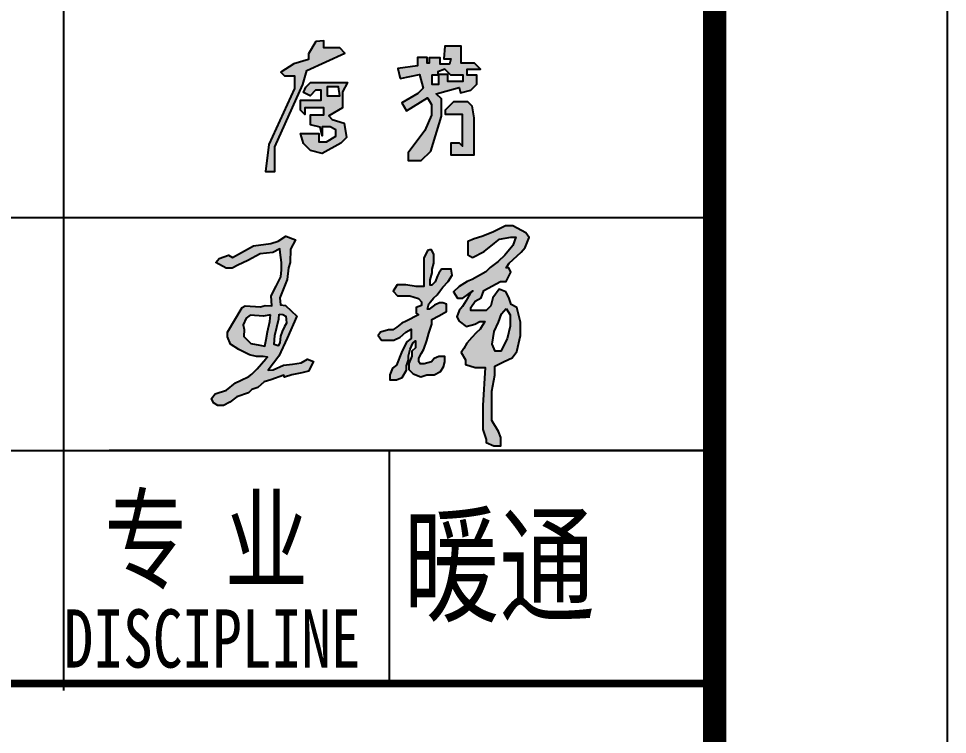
# Model space of a CAD drawing. Extents: x 57238 to 116638, y 270298 to 359907.
# Drawn here: x 112649 to 116638, y 282080 to 285152 of the extents above; entities that cross this region are included whole.
import ezdxf

# ---------------------------------------------------------------- set-up
doc = ezdxf.new("R2010")
doc.units = 0
doc.header["$LTSCALE"] = 1000
doc.header["$MEASUREMENT"] = 0
doc.layers.add('TH_TITLE', color=7, linetype='Continuous')
doc.layers.add('TK', color=126, linetype='Continuous')
doc.styles.add('-宋体', font='', dxfattribs={"width": 0.8})
doc.styles.get('-宋体').set_extended_font_data('SimSun')

# ---------------------------------------------------------------- blocks, each defined once
blk = doc.blocks.new('gfdyrte')
for points in [[(386097.8, -116474.3), (386013.9, -116528.3), (386037.6, -116552.1), (386102.6, -116552.1), (386102.6, -116632.8), (385936.1, -116994.3), (385915.8, -117167.2), (385974.1, -117167.2), (385974.1, -117008.7), (386154.8, -116607.8), (386181.7, -116517.4), (386426, -116405), (386393.6, -116372.6), (386291.3, -116372.6), (386291.3, -116327.4), (386238.7, -116331.9), (386192.8, -116409.4), (386192.8, -116445.9)], [(387183.5, -116800.2), (387183.5, -116931.7), (387183.5, -117004.5), (387162.9, -116983.9), (387111.6, -116983.9), (387111.6, -117061.7), (387257, -117061.7), (387257, -116822.9), (387244.1, -116746.1), (387215.9, -116717.8), (387128, -116717.8), (387074.1, -116771.7), (387074.5, -116800.2)], [(387244.1, -116746.1), (387215.9, -116717.8), (387128, -116717.8), (387074.5, -116800.2), (387253.2, -116800.2)]]:
    blk.add_hatch(color=256).paths.add_polyline_path(points)
h = blk.add_hatch(color=256)
h.paths.add_polyline_path([(386931.4, -116631), (386897.2, -116665.2), (386793.1, -116725.4), (386822.8, -116776.6), (386957.5, -116692.9), (386984.7, -116736.7), (386984.7, -116806.2), (386942, -116903.8), (386833.3, -117048.2), (386833.3, -117097.9), (386918.6, -117097.9), (386979.9, -117036.6), (387047.6, -116812.4), (387047.6, -116700.8), (387015, -116668.3), (387162.4, -116627.8), (387172, -116662.4), (387237, -116644.6), (387276.6, -116605), (387276.6, -116547), (387213.7, -116547), (387213.7, -116508.3), (387300.7, -116508.3), (387262.1, -116469.6), (387174.8, -116469.6), (387174.8, -116376.6), (387174.8, -116360.9), (387071, -116360.9), (387062.6, -116441.9), (387109.4, -116441.9), (387101, -116477.9), (387039.2, -116477.9), (387039.2, -116436.5), (386969.8, -116436.5), (386969.8, -116470.4), (386956.1, -116470.4), (386956.1, -116432.9), (386893.4, -116432.9), (386893.4, -116487.1), (386768.4, -116504), (386782.1, -116569.9), (386906.2, -116544)])
h.paths.add_polyline_path([(386986.6, -116547), (387024.2, -116547), (387024.2, -116526), (387070.5, -116509.4), (387108.1, -116547), (387188, -116547), (387188, -116585.6), (387086.4, -116585.6), (387086.4, -116540.6), (387031.7, -116540.6), (387031.7, -116605.3), (386986.6, -116605.3)], flags=16)
h = blk.add_hatch(color=256)
h.paths.add_polyline_path([(386290.4, -116758.3), (386290.4, -116803.1), (386204.7, -116803.1), (386204.7, -116867.6), (386267.9, -116882.1), (386280.7, -116938.7), (386280.7, -116881.3), (386331.5, -116881.3), (386368.6, -116898.8), (386368.6, -116940.6), (386308, -116977.6), (386259.5, -116977.6), (386259.5, -116923), (386141.1, -116923), (386158.8, -116988.3), (386203.8, -117033.3), (386280.7, -117052.8), (386399.9, -116986.5), (386437, -116949.4), (386421.1, -116857.7), (386345.3, -116832.1), (386323.1, -116809.9), (386411, -116757.9), (386411, -116681.7), (386411, -116655.1), (386443.2, -116595.2), (386204.6, -116595.2), (386174.6, -116625.1), (386158.7, -116658.7), (386202.6, -116680.4), (386237.8, -116645.2), (386272.7, -116645.2), (386272.7, -116709.5), (386140.7, -116709.5), (386140.7, -116772.5), (386169.3, -116801.2), (386169.3, -116758.3)])
h.paths.add_polyline_path([(386311.1, -116680.8), (386311.1, -116625.5), (386311.1, -116622.5), (386386.2, -116622.5), (386392.9, -116680.8)], flags=16)
at = {"layer": 'TK'}
h = blk.add_hatch(color=1, dxfattribs=at)
h.paths.add_polyline_path([(387464.5, -118049.6), (387491, -118090.9), (387491, -118163.5), (387471.2, -118246.1), (387431.5, -118325.3), (387393.5, -118325.3), (387375.3, -118279.1), (387388.6, -118198.2), (387416.6, -118137.1), (387434.8, -118084.3)], flags=16)
h.paths.add_polyline_path([(387248.1, -117722.5), (387324.1, -117682.9), (387390.1, -117630.1), (387421.5, -117603.7), (387494.2, -117590.5), (387527.3, -117590.5), (387507.4, -117644.9), (387456.2, -117707.6), (387413.3, -117747.3), (387362.1, -117786.9), (387334, -117813.3), (387246.4, -117862.8), (387215, -117876), (387162.2, -117909), (387125.8, -117942), (387152.2, -117983.3), (387186.9, -117983.3), (387251.4, -117937.1), (387234.8, -117948.9), (387213.4, -117988.2), (387205.2, -118003.1), (387183.6, -118037.7), (387162.2, -118062.5), (387147.3, -118103.8), (387162.2, -118131.8), (387208.4, -118166.5), (387262.9, -118151.6), (387296, -118133.5), (387327.4, -118133.5), (387297.6, -118183), (387272.8, -118206.1), (387244.8, -118237.5), (387211.7, -118272.1), (387191.9, -118306.8), (387175.4, -118333.2), (387203.5, -118381.1), (387203.5, -118410.8), (387266.2, -118430.6), (387329, -118430.6), (387314.1, -118673.6), (387314.1, -118742), (387314.1, -118829.5), (387337.3, -118893.8), (387337.3, -118913.6), (387385.2, -118933.4), (387429.8, -118933.4), (387429.8, -118880.6), (387416.6, -118842.7), (387372, -118770), (387372, -118717.2), (387372, -118661.1), (387372, -118581.9), (387391.8, -118479.5), (387391.8, -118421.8), (387452.9, -118390.4), (387504.1, -118367.3), (387533.9, -118327.7), (387557, -118223.2), (387557, -118137.4), (387533.9, -118043.3), (387497.6, -118023.5), (387482.7, -117979), (387462.9, -117942.6), (387419.9, -117926.1), (387380.3, -117982.3), (387365.4, -118031.8), (387337.3, -118063.1), (387238.2, -118063.1), (387238.2, -118043.3), (387264.6, -118003.7), (387304.3, -117980.6), (387320.8, -117934.4), (387428.2, -117876.6), (387466.2, -117876.6), (387496, -117815.1), (387482.7, -117788.7), (387466.2, -117788.7), (387484.4, -117757.3), (387562, -117688), (387586.8, -117656.6), (387613.2, -117592.3), (387591.8, -117562.6), (387507.5, -117518), (387461.3, -117518), (387380.3, -117559.3), (387307.6, -117585.7), (387258.1, -117600.5), (387218.4, -117618.7), (387218.4, -117635.2), (387218.4, -117679.7), (387218.4, -117704.5)])
h.paths.add_polyline_path([(386959.3, -117676), (386934, -117726.6), (386934, -117803.9), (386934, -117898.5), (386934, -117909.1), (386884.7, -117909.1), (386818, -117897.1), (386799.4, -117897.1), (386762, -117897.1), (386738, -117938.4), (386766, -117969.1), (386844.7, -117969.1), (386900.7, -117986.4), (386920.7, -118006.4), (386920.7, -118030.3), (386884.7, -118043.7), (386884.7, -118081), (386900.7, -118091.6), (386820.7, -118131.6), (386794, -118144.9), (386760.7, -118170.2), (386735.4, -118187.5), (386707.4, -118187.5), (386656.7, -118202.2), (386640.7, -118223.5), (386662, -118252.8), (386742, -118252.8), (386782, -118234.1), (386818, -118202.2), (386852.7, -118183.5), (386852.7, -118242.1), (386824.7, -118264.8), (386807.4, -118296.7), (386790, -118332.7), (386757.9, -118414.7), (386732.6, -118434.7), (386716.6, -118476), (386716.6, -118509.3), (386759.3, -118509.3), (386795.3, -118493.3), (386823.3, -118448), (386823.3, -118418.7), (386836.6, -118381.4), (386836.6, -118354.7), (386847.3, -118312.1), (386863.3, -118272.1), (386881.9, -118257.5), (386881.9, -118276.1), (386881.9, -118302.8), (386857.9, -118324.1), (386857.9, -118357.4), (386838.2, -118405), (386838.2, -118417.1), (386838.2, -118443.3), (386866.3, -118471.3), (386914.9, -118490), (386955.1, -118476.9), (386973.8, -118476.9), (387001, -118476.9), (387042.1, -118454.5), (387061.8, -118424.6), (387069.2, -118393.7), (387069.2, -118359.2), (387058, -118359.2), (387030.9, -118359.2), (387001, -118372.3), (386984.1, -118392.8), (386936.4, -118406.8), (386911.2, -118406.8), (386902.8, -118393.7), (386902.8, -118369.5), (386920.5, -118337.7), (386934.6, -118312.4), (386955.1, -118255.4), (386967.3, -118207.8), (386986, -118150.8), (386986, -118119.9), (387031.9, -118097.1), (387080.5, -118070), (387080.5, -118022.3), (387058, -118013.9), (387035.6, -118013.9), (387002.9, -118028.9), (386969.2, -118053.2), (386958, -118053.2), (386967.3, -118020.5), (386977.6, -118006.5), (386997.2, -117984), (387019.7, -117961.6), (387037.5, -117938.2), (387058, -117912.1), (387090.8, -117875.6), (387118, -117836.1), (387110.5, -117797.7), (387102.1, -117797.7), (387072.2, -117797.7), (387047.8, -117797.7), (387031.9, -117823), (387022.6, -117840.7), (387007.6, -117877.2), (386986.1, -117898.7), (386975.8, -117898.7), (386975.8, -117865), (386988.9, -117821.1), (386988.9, -117796.8), (386998.3, -117757.5), (386998.3, -117733.3), (386998.3, -117699.6), (386984.2, -117672.5), (386973.9, -117672.5)])
at = {"layer": 'TK', "lineweight": 25}
h = blk.add_hatch(color=1, dxfattribs=at)
h.paths.add_polyline_path([(385617.1, -117728.3), (385676.5, -117706.5), (385702.2, -117722.3), (385836.9, -117647.2), (385949.7, -117631.3), (385997.2, -117617.5), (386046.7, -117583.9), (386108.1, -117607.6), (386076.4, -117668.9), (386074.4, -117754), (386062.6, -117787.6), (386054.6, -117862.8), (386007.1, -117981.4), (386011.1, -118026.9), (386044.8, -118030.9), (386116, -118100.1), (386054.6, -118240.6), (386001.2, -118357.3), (385931.9, -118446.3), (385963.6, -118444.3), (386030.9, -118414.6), (386088.3, -118408.7), (386143.7, -118398.8), (386185.3, -118375.1), (386224.9, -118390.9), (386191.6, -118453.9), (386147.9, -118464.8), (386084, -118477.2), (386037.2, -118492.8), (386032.6, -118478.8), (385948.5, -118508.6), (385906.6, -118521.8), (385864.7, -118559.2), (385827.3, -118572.5), (385805.2, -118592.3), (385730.3, -118618.7), (385686.2, -118653.9), (385644.4, -118673.7), (385606.9, -118673.7), (385580.4, -118658.3), (385567.2, -118629.7), (385591.5, -118598.9), (385664.2, -118574.7), (385721.5, -118528.4), (385754.5, -118513), (385807.4, -118488.8), (385827.3, -118473.4), (385860.3, -118438.1), (385917.6, -118374.3), (385927.6, -118363.1), (385900.6, -118358.2), (385857.3, -118358.2), (385812.5, -118347.4), (385742.9, -118314.9), (385688.8, -118279.4), (385670.2, -118231.5), (385670.2, -118202.1), (385764.6, -118043), (385784.7, -118032.2), (385882.1, -118039.9), (385913, -118030.7), (385956.3, -118033.8), (385952.3, -117968.5), (385983.9, -117905.4), (386013.4, -117846.5), (386018.6, -117801.4), (386018.6, -117754.6), (386009.9, -117688.7), (386006.4, -117666.2), (385961.3, -117688.7), (385881.5, -117697.4), (385801.7, -117740.7), (385737.5, -117770.2), (385701, -117791), (385661.1, -117791), (385595.2, -117752.8)])
h.paths.add_polyline_path([(385946.9, -118090.7), (385902.8, -118099.8), (385816.1, -118093.7), (385790.3, -118112), (385772, -118156), (385776.6, -118184.9), (385775.1, -118230.5), (385820.7, -118274.6), (385878.5, -118286.7), (385910.4, -118292.8), (385919.6, -118248.7), (385928.7, -118200.1), (385943.9, -118133.3)], flags=16)
h.paths.add_polyline_path([(386003.2, -118086.1), (386026, -118087.7), (386045.8, -118099.8), (386048.8, -118118.1), (386050.4, -118145.4), (386036.7, -118165.2), (386023, -118197.1), (386012.3, -118227.5), (386007.8, -118271.5), (385995.6, -118291.3), (385971.3, -118280.7), (385974.3, -118224.4), (385988, -118169.7), (386001.7, -118116.5)], flags=16)
for points in [[(386238.7, -116331.9), (386192.8, -116409.4), (386192.8, -116445.9), (386097.8, -116474.3), (386013.9, -116528.3), (386037.6, -116552.1), (386102.6, -116552.1), (386102.6, -116632.8), (385936.1, -116994.3), (385915.8, -117167.2), (385974.1, -117167.2), (385974.1, -117008.7), (386154.8, -116607.8), (386181.7, -116517.4), (386426, -116405), (386393.6, -116372.6), (386291.3, -116372.6), (386291.3, -116327.4), (386238.7, -116331.9)], [(386782.1, -116569.9), (386906.2, -116544), (386931.4, -116631), (386897.2, -116665.2), (386793.1, -116725.4), (386822.8, -116776.6), (386957.5, -116692.9), (386984.7, -116736.7), (386984.7, -116806.2), (386942, -116903.8), (386833.3, -117048.2), (386833.3, -117097.9), (386918.6, -117097.9), (386979.9, -117036.6), (387047.6, -116812.4), (387047.6, -116700.8), (387015, -116668.3), (387162.4, -116627.8), (387172, -116662.4), (387237, -116644.6), (387276.6, -116605), (387276.6, -116547), (387213.7, -116547), (387213.7, -116508.3), (387300.7, -116508.3), (387262.1, -116469.6), (387174.8, -116469.6), (387174.8, -116376.6), (387174.8, -116360.9), (387071, -116360.9), (387062.6, -116441.9), (387109.4, -116441.9), (387101, -116477.9), (387039.2, -116477.9), (387039.2, -116436.5), (386969.8, -116436.5), (386969.8, -116470.4), (386956.1, -116470.4), (386956.1, -116432.9), (386893.4, -116432.9), (386893.4, -116487.1), (386768.4, -116504), (386782.1, -116569.9)], [(386986.6, -116544.5), (386986.6, -116605.3), (387031.7, -116605.3), (387031.7, -116540.6), (387086.4, -116540.6), (387086.4, -116585.6), (387188, -116585.6), (387188, -116547), (387108.1, -116547), (387070.5, -116509.4), (387024.2, -116526), (387024.2, -116547), (386986.6, -116547)], [(386174.6, -116625.1), (386204.6, -116595.2), (386443.2, -116595.2), (386411, -116655.1), (386411, -116681.7), (386411, -116757.9), (386323.1, -116809.9), (386345.3, -116832.1), (386421.1, -116857.7), (386437, -116949.4), (386399.9, -116986.5), (386280.7, -117052.8), (386203.8, -117033.3), (386158.8, -116988.3), (386141.1, -116923), (386259.5, -116923), (386259.5, -116977.6), (386308, -116977.6), (386368.6, -116940.6), (386368.6, -116898.8), (386331.5, -116881.3), (386280.7, -116881.3), (386280.7, -116938.7), (386267.9, -116882.1), (386204.7, -116867.6), (386204.7, -116803.1), (386290.4, -116803.1), (386290.4, -116758.3), (386169.3, -116758.3), (386169.3, -116801.2), (386140.7, -116772.5), (386140.7, -116709.5), (386272.7, -116709.5), (386272.7, -116645.2), (386237.8, -116645.2), (386202.6, -116680.4), (386158.7, -116658.7), (386174.6, -116625.1)], [(386311.1, -116625.5), (386311.1, -116680.8), (386392.9, -116680.8), (386386.2, -116622.5), (386311.1, -116622.5), (386311.1, -116625.5)], [(387074.1, -116771.7), (387128, -116717.8), (387215.9, -116717.8), (387244.1, -116746.1), (387257, -116822.9), (387257, -117061.7), (387111.6, -117061.7), (387111.6, -116983.9), (387162.9, -116983.9), (387183.5, -117004.5), (387183.5, -116931.7), (387183.5, -116800.2), (387074.5, -116800.2), (387074.1, -116771.7)]]:
    blk.add_lwpolyline(points)
at = {"layer": 'TK'}
for p, q in [((384614.1, -106964.4), (384614.1, -120508.6)), ((378607.5, -117464.4), (388807.5, -117464.4)), ((378607.5, -118964.4), (388807.5, -118964.4)), ((388807.5, -118964.4), (384907.5, -118964.4)), ((386711.9, -118964.4), (386711.9, -120464.4))]:
    blk.add_line(p, q, dxfattribs=at)
blk.add_lwpolyline([(301207.5, -138465), (390307.5, -138465), (390307.5, -75465), (301207.5, -75465)], close=True, dxfattribs=at)
at = {"layer": 'TK', "const_width": 150}
for points in [[(304957.5, -136965), (388807.5, -136965), (388807.5, -76965), (304957.5, -76965)], [(378607.5, -76965), (388807.5, -76965), (388807.5, -136964.4), (378607.5, -136964.4)]]:
    blk.add_lwpolyline(points, close=True, dxfattribs=at)
at = {"layer": 'TK', "color": 1}
for points in [[(387248.1, -117722.5), (387324.1, -117682.9), (387390.1, -117630.1), (387421.5, -117603.7), (387494.2, -117590.5), (387527.3, -117590.5), (387507.4, -117644.9), (387456.2, -117707.6), (387413.3, -117747.3), (387362.1, -117786.9), (387334, -117813.3), (387246.4, -117862.8), (387215, -117876), (387162.2, -117909), (387125.8, -117942), (387152.2, -117983.3), (387186.9, -117983.3), (387251.4, -117937.1), (387234.8, -117948.9), (387213.4, -117988.2), (387205.2, -118003.1), (387183.6, -118037.7), (387162.2, -118062.5), (387147.3, -118103.8), (387162.2, -118131.8), (387162.2, -118131.8), (387208.4, -118166.5), (387262.9, -118151.6), (387296, -118133.5), (387327.4, -118133.5), (387297.6, -118183), (387272.8, -118206.1), (387244.8, -118237.5), (387211.7, -118272.1), (387191.9, -118306.8), (387175.4, -118333.2), (387203.5, -118381.1), (387203.5, -118410.8), (387266.2, -118430.6), (387329, -118430.6), (387314.1, -118673.6), (387314.1, -118742), (387314.1, -118829.5), (387337.3, -118893.8), (387337.3, -118913.6), (387385.2, -118933.4), (387429.8, -118933.4), (387429.8, -118880.6), (387416.6, -118842.7), (387372, -118770), (387372, -118717.2), (387372, -118661.1), (387372, -118581.9), (387391.8, -118479.5), (387391.8, -118421.8), (387452.9, -118390.4), (387504.1, -118367.3), (387533.9, -118327.7), (387557, -118223.2), (387557, -118137.4), (387533.9, -118043.3), (387497.6, -118023.5), (387482.7, -117979), (387462.9, -117942.6), (387419.9, -117926.1), (387380.3, -117982.3), (387365.4, -118031.8), (387337.3, -118063.1), (387238.2, -118063.1), (387238.2, -118043.3), (387264.6, -118003.7), (387304.3, -117980.6), (387320.8, -117934.4), (387428.2, -117876.6), (387466.2, -117876.6), (387496, -117815.1), (387482.7, -117788.7), (387466.2, -117788.7), (387484.4, -117757.3), (387562, -117688), (387586.8, -117656.6), (387613.2, -117592.3), (387591.8, -117562.6), (387507.5, -117518), (387461.3, -117518), (387380.3, -117559.3), (387307.6, -117585.7), (387258.1, -117600.5), (387218.4, -117618.7), (387218.4, -117635.2), (387218.4, -117679.7), (387218.4, -117704.5), (387248.1, -117722.5)], [(386959.3, -117676), (386934, -117726.6), (386934, -117803.9), (386934, -117898.5), (386934, -117909.1), (386884.7, -117909.1), (386818, -117897.1), (386799.4, -117897.1), (386762, -117897.1), (386738, -117938.4), (386766, -117969.1), (386844.7, -117969.1), (386900.7, -117986.4), (386920.7, -118006.4), (386920.7, -118030.3), (386884.7, -118043.7), (386884.7, -118081), (386900.7, -118091.6), (386820.7, -118131.6), (386794, -118144.9), (386760.7, -118170.2), (386735.4, -118187.5), (386707.4, -118187.5), (386656.7, -118202.2), (386640.7, -118223.5), (386662, -118252.8), (386742, -118252.8), (386782, -118234.1), (386818, -118202.2), (386852.7, -118183.5), (386852.7, -118242.1), (386824.7, -118264.8), (386807.4, -118296.7), (386790, -118332.7), (386757.9, -118414.7), (386732.6, -118434.7), (386716.6, -118476), (386716.6, -118509.3), (386759.3, -118509.3), (386795.3, -118493.3), (386823.3, -118448), (386823.3, -118418.7), (386836.6, -118381.4), (386836.6, -118354.7), (386847.3, -118312.1), (386863.3, -118272.1), (386881.9, -118257.5), (386881.9, -118276.1), (386881.9, -118302.8), (386857.9, -118324.1), (386857.9, -118357.4), (386838.2, -118405), (386838.2, -118417.1), (386838.2, -118443.3), (386866.3, -118471.3), (386914.9, -118490), (386955.1, -118476.9), (386973.8, -118476.9), (387001, -118476.9), (387042.1, -118454.5), (387061.8, -118424.6), (387069.2, -118393.7), (387069.2, -118359.2), (387058, -118359.2), (387030.9, -118359.2), (387001, -118372.3), (386984.1, -118392.8), (386936.4, -118406.8), (386911.2, -118406.8), (386902.8, -118393.7), (386902.8, -118369.5), (386920.5, -118337.7), (386934.6, -118312.4), (386955.1, -118255.4), (386967.3, -118207.8), (386986, -118150.8), (386986, -118119.9), (387031.9, -118097.1), (387080.5, -118070), (387080.5, -118022.3), (387058, -118013.9), (387035.6, -118013.9), (387002.9, -118028.9), (386969.2, -118053.2), (386958, -118053.2), (386967.3, -118020.5), (386977.6, -118006.5), (386997.2, -117984), (387019.7, -117961.6), (387037.5, -117938.2), (387058, -117912.1), (387090.8, -117875.6), (387118, -117836.1), (387110.5, -117797.7), (387102.1, -117797.7), (387072.2, -117797.7), (387047.8, -117797.7), (387031.9, -117823), (387022.6, -117840.7), (387007.6, -117877.2), (386986.1, -117898.7), (386975.8, -117898.7), (386975.8, -117865), (386988.9, -117821.1), (386988.9, -117796.8), (386998.3, -117757.5), (386998.3, -117733.3), (386998.3, -117699.6), (386984.2, -117672.5), (386973.9, -117672.5), (386959.3, -117676)], [(387464.5, -118049.6), (387491, -118090.9), (387491, -118163.5), (387471.2, -118246.1), (387431.5, -118325.3), (387393.5, -118325.3), (387375.3, -118279.1), (387388.6, -118198.2), (387416.6, -118137.1), (387434.8, -118084.3), (387464.5, -118049.6)]]:
    blk.add_lwpolyline(points, dxfattribs=at)
at = {"layer": 'TK', "color": 1, "lineweight": 25}
for points in [[(385617.1, -117728.3), (385676.5, -117706.5), (385702.2, -117722.3), (385836.9, -117647.2), (385949.7, -117631.3), (385997.2, -117617.5), (386046.7, -117583.9), (386108.1, -117607.6), (386076.4, -117668.9), (386074.4, -117754), (386062.6, -117787.6), (386054.6, -117862.8), (386007.1, -117981.4), (386011.1, -118026.9), (386044.8, -118030.9), (386116, -118100.1), (386054.6, -118240.6), (386001.2, -118357.3), (386001.2, -118357.3), (385931.9, -118446.3), (385963.6, -118444.3), (386030.9, -118414.6), (386088.3, -118408.7), (386143.7, -118398.8), (386185.3, -118375.1), (386224.9, -118390.9), (386191.6, -118453.9), (386147.9, -118464.8), (386084, -118477.2), (386037.2, -118492.8), (386032.6, -118478.8), (385948.5, -118508.6), (385906.6, -118521.8), (385864.7, -118559.2), (385827.3, -118572.5), (385805.2, -118592.3), (385730.3, -118618.7), (385686.2, -118653.9), (385644.4, -118673.7), (385606.9, -118673.7), (385580.4, -118658.3), (385567.2, -118629.7), (385591.5, -118598.9), (385664.2, -118574.7), (385721.5, -118528.4), (385754.5, -118513), (385807.4, -118488.8), (385827.3, -118473.4), (385860.3, -118438.1), (385917.6, -118374.3), (385927.6, -118363.1), (385900.6, -118358.2), (385857.3, -118358.2), (385812.5, -118347.4), (385742.9, -118314.9), (385688.8, -118279.4), (385670.2, -118231.5), (385670.2, -118202.1), (385764.6, -118043), (385784.7, -118032.2), (385882.1, -118039.9), (385913, -118030.7), (385956.3, -118033.8), (385952.3, -117968.5), (385983.9, -117905.4), (386013.4, -117846.5), (386018.6, -117801.4), (386018.6, -117754.6), (386009.9, -117688.7), (386009.9, -117688.7), (386006.4, -117666.2), (385961.3, -117688.7), (385881.5, -117697.4), (385801.7, -117740.7), (385737.5, -117770.2), (385701, -117791), (385661.1, -117791), (385595.2, -117752.8), (385617.1, -117728.3)], [(385946.9, -118090.7), (385902.8, -118099.8), (385816.1, -118093.7), (385790.3, -118112), (385772, -118156), (385776.6, -118184.9), (385775.1, -118230.5), (385820.7, -118274.6), (385878.5, -118286.7), (385910.4, -118292.8), (385919.6, -118248.7), (385928.7, -118200.1), (385943.9, -118133.3), (385946.9, -118090.7)], [(386003.2, -118086.1), (386026, -118087.7), (386045.8, -118099.8), (386048.8, -118118.1), (386050.4, -118145.4), (386036.7, -118165.2), (386023, -118197.1), (386012.3, -118227.5), (386007.8, -118271.5), (385995.6, -118291.3), (385971.3, -118280.7), (385974.3, -118224.4), (385988, -118169.7), (386001.7, -118116.5), (386003.2, -118086.1)]]:
    blk.add_lwpolyline(points, dxfattribs=at)
at = {"layer": 'TK', "const_width": 51}
blk.add_lwpolyline([(378607.5, -120464.4), (388807.5, -120464.4)], dxfattribs=at)
at = {"layer": 'TK', "style": '-宋体', "width": 0.75}
for s, height, p in [('专', 525, (384875.9, -119801)), ('业', 525, (385652.2, -119802.6)), ('暖通', 602.7, (386803.9, -120003)), ('DISCIPLINE', 375, (384614.8, -120361.8))]:
    blk.add_text(s, height=height, dxfattribs=at).set_placement(p)

msp = doc.modelspace()

# ---------------------------------------------------------------- linework, layer by layer
at = {"layer": 'TH_TITLE'}
msp.add_lwpolyline([(57237.8, 270298.1), (116637.8, 270298.1), (116637.8, 312298.1), (57237.8, 312298.1)], close=True, dxfattribs=at)
at = {"layer": 'TH_TITLE', "const_width": 100}
msp.add_lwpolyline([(59737.8, 271298.1), (115637.8, 271298.1), (115637.8, 311298.1), (59737.8, 311298.1)], close=True, dxfattribs=at)

# ---------------------------------------------------------------- block references
at = {"xscale": 0.6666666666278616, "yscale": 0.6666666666860692, "zscale": 0.6666666666569654}
msp.add_blockref('gfdyrte', (-143567.2, 362608.1), dxfattribs=at)

doc.saveas('drawing.dxf')
